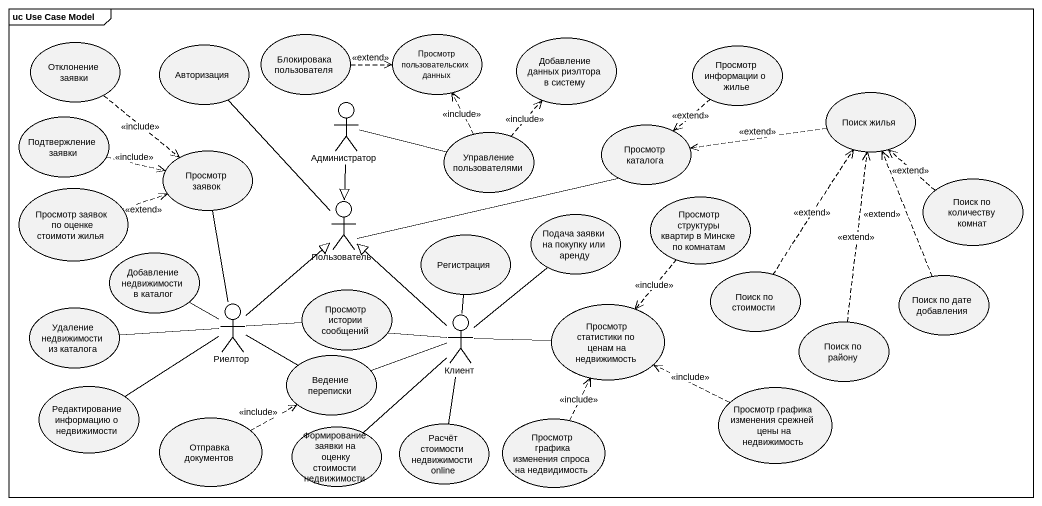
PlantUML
@startuml
mainframe uc Use Case Model
usecase "Отклонение заявки" as Отклонение_заявки
usecase Авторизация
usecase "Блокировака пользователя" as Блокировака_пользователя
usecase "Просмотр пользовательских данных" as Просмотр_пользовательских
usecase "Добавление данных риэлтора в систему" as Добавление_данных_риэлтора
usecase "Просмотр информации о жилье" as Просмотр_информации_о_жилье
usecase "Поиск жилья" as Поиск_жилья
usecase "Подтвержление заявки" as Подтвержление_заявки
actor Администратор
usecase "Просмотр каталога" as Просмотр_каталога
usecase "Просмотр заявок" as Просмотр_заявок
usecase "Управление пользователями" as Управление_пользователями
usecase "Просмотр заявок по оценке стоимоти жилья" as Просмотр_заявок_по_оценке
actor Пользователь
usecase "Просмотр структуры квартир в Минске по комнатам" as Просмотр_структуры_квартир
usecase "Поиск по количеству комнат" as Поиск_по_количеству_комнат
usecase Регистрация
usecase "Подача заявки на покупку или аренду" as Подача_заявки_на_покупку
usecase "Добавление недвижимости в каталог" as Добавление_недвижимости_в
usecase "Поиск по стоимости" as Поиск_по_стоимости
usecase "Поиск по дате добавления" as Поиск_по_дате_добавления
usecase "Удаление недвижимости из каталога" as Удаление_недвижимости_из
actor Риелтор
usecase "Просмотр истории сообщений" as Просмотр_истории_сообщений
actor Клиент
usecase "Просмотр статистики по ценам на недвижимость" as Просмотр_статистики_по
usecase "Поиск по району" as Поиск_по_району
usecase "Ведение переписки" as Ведение_переписки
usecase "Редактирование информацию о недвижимости" as Редактирование_информацию_о
usecase "Просмотр графика изменения срежней цены на недвижимость" as Просмотр_графика_изменения
usecase "Отправка документов" as Отправка_документов
usecase "Формирование заявки на оценку стоимости недвижимости" as Формирование_заявки_на
usecase "Расчёт стоимости недвижимости online" as Расчёт_стоимости
usecase "Просмотр графика изменения спроса на недвидимость" as Просмотр_графика_изменения_2
Отклонение_заявки ..> Просмотр_заявок : <<include>>
Авторизация -- Пользователь
Блокировака_пользователя .right.> Просмотр_пользовательских : <<extend>>
Просмотр_информации_о_жилье ..> Просмотр_каталога : <<extend>>
Поиск_жилья .left.> Просмотр_каталога : <<extend>>
Подтвержление_заявки .right.> Просмотр_заявок : <<include>>
Администратор -right- Управление_пользователями
Администратор --|> Пользователь
Управление_пользователями .up.> Просмотр_пользовательских : <<include>>
Управление_пользователями .up.> Добавление_данных_риэлтора : <<include>>
Просмотр_заявок_по_оценке .right.> Просмотр_заявок : <<extend>>
Пользователь -right- Просмотр_каталога
Просмотр_структуры_квартир ..> Просмотр_статистики_по : <<include>>
Поиск_по_количеству_комнат .up.> Поиск_жилья : <<extend>>
Поиск_по_стоимости .up.> Поиск_жилья : <<extend>>
Поиск_по_дате_добавления .up.> Поиск_жилья : <<extend>>
Удаление_недвижимости_из -right- Риелтор
Риелтор -up- Просмотр_заявок
Риелтор -up-|> Пользователь
Риелтор -up- Добавление_недвижимости_в
Просмотр_истории_сообщений -left- Риелтор
Просмотр_истории_сообщений -right- Клиент
Клиент -up-|> Пользователь
Клиент -up- Регистрация
Клиент -up- Подача_заявки_на_покупку
Клиент -left- Ведение_переписки
Просмотр_статистики_по -left- Клиент
Поиск_по_району .up.> Поиск_жилья : <<extend>>
Ведение_переписки -left- Риелтор
Редактирование_информацию_о -right- Риелтор
Просмотр_графика_изменения .left.> Просмотр_статистики_по : <<include>>
Отправка_документов .right.> Ведение_переписки : <<include>>
Формирование_заявки_на -up- Клиент
Расчёт_стоимости -up- Клиент
Просмотр_графика_изменения_2 .up.> Просмотр_статистики_по : <<include>>
@enduml
